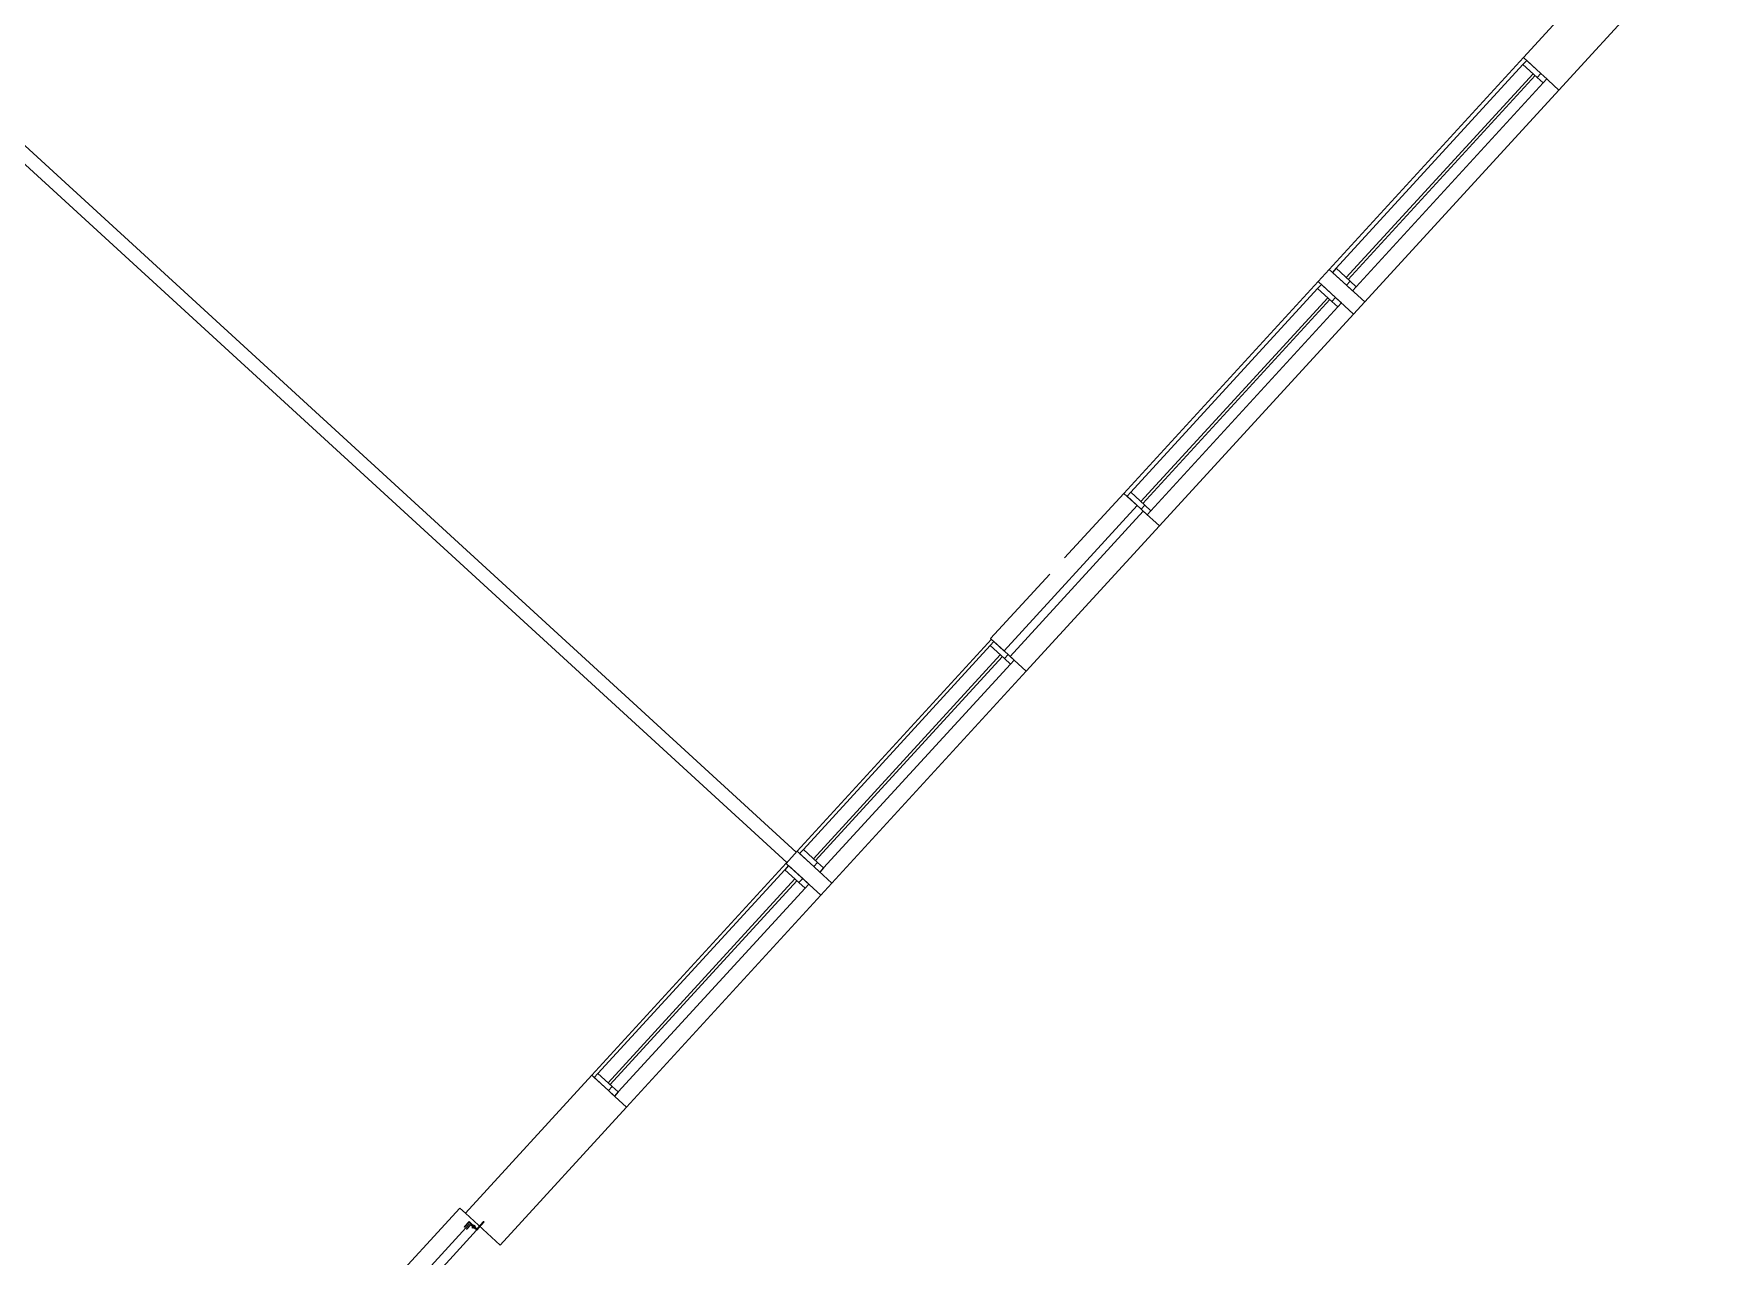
# Model space of a CAD drawing. Header units: inches. Extents: x -2 to 15026, y -1056 to 7065.
# Drawn here: x 5058 to 5671, y 3647 to 4093 of the extents above; entities that cross this region are included whole.
import ezdxf

# ---------------------------------------------------------------- set-up
doc = ezdxf.new("R2010")
doc.units = ezdxf.units.IN
doc.header["$LTSCALE"] = 48
doc.header["$MEASUREMENT"] = 0
for name, color, linetype in [('A-DOOR', 5, 'CONTINUOUS'), ('A-GLAZ', 1, 'CONTINUOUS'), ('A-GLAZ-DETL', 5, 'CONTINUOUS'), ('A-WALL', 7, 'CONTINUOUS'), ('A-WALL-SILL', 3, 'CONTINUOUS')]:
    doc.layers.add(name, color=color, linetype=linetype)

msp = doc.modelspace()

# ---------------------------------------------------------------- linework, layer by layer
at = {"layer": 'A-DOOR', "linetype": 'Continuous'}
for p, q in [((5213.23, 3664.35), (5145.26, 3590.17)), ((5216.74, 3658.56), (5149.35, 3585.01)), ((5215.27, 3662.49), (5213.23, 3664.35)), ((5216.66, 3659.46), (5214.83, 3657.47)), ((5215.07, 3657.48), (5216.55, 3659.09)), ((5217.23, 3658.36), (5215.71, 3656.7)), ((5219.15, 3657.17), (5216.66, 3659.46)), ((5216.79, 3659.1), (5217.96, 3658.04)), ((5217.6, 3658.02), (5217.23, 3658.36)), ((5219.45, 3656.33), (5222.15, 3659.28)), ((5221.79, 3659.27), (5219.6, 3656.87)), ((5147.79, 3578.13), (5220.61, 3657.6)), ((5215.91, 3656.71), (5217.15, 3658.06)), ((5217.35, 3658.06), (5218.69, 3656.83)), ((5217.6, 3658.02), (5218.89, 3656.84)), ((5217.78, 3657.33), (5217.95, 3657.51)), ((5218.19, 3656.96), (5217.78, 3657.33)), ((5217.81, 3657.14), (5218.06, 3657.41)), ((5218, 3656.97), (5217.81, 3657.14)), ((5217.96, 3658.04), (5218.91, 3657.16)), ((5218, 3656.97), (5218.24, 3657.24)), ((5218.19, 3656.96), (5218.36, 3657.14)), ((5218.5, 3658.11), (5218.33, 3657.92)), ((5218.61, 3658.01), (5218.44, 3657.82)), ((5218.9, 3657.74), (5218.5, 3658.11)), ((5218.79, 3657.84), (5218.62, 3657.65)), ((5218.9, 3657.74), (5218.73, 3657.55)), ((5218.89, 3656.84), (5219.45, 3656.33)), ((5219.25, 3656.85), (5218.91, 3657.16))]:
    msp.add_line(p, q, dxfattribs=at)
for centre, radius, start, end in [((5216.68, 3658.98), 0.169, 47.5, 137.5), ((5221.98, 3659.1), 0.25, 47.5, 137.5), ((5214.95, 3657.59), 0.169, 227.5, 317.5), ((5215.81, 3656.8), 0.141, 227.5, 317.5), ((5217.25, 3657.96), 0.141, 47.5, 137.5), ((5217.79, 3657.85), 0.25, 47.5, 137.5), ((5218.79, 3656.93), 0.141, 227.5, 317.5), ((5219.02, 3657.29), 0.169, 227.5, 317.5), ((5219.41, 3657.04), 0.25, 227.5, 317.5)]:
    msp.add_arc(centre, radius, start, end, dxfattribs=at)
at = {"layer": 'A-GLAZ', "linetype": 'Continuous'}
for p, q in [((5533.27, 4007.69), (5601.5, 4082.15)), ((5605.19, 4078.77), (5536.96, 4004.31)), ((5605.93, 4078.1), (5537.69, 4003.63)), ((5540.64, 4000.93), (5608.88, 4075.4)), ((5458.28, 3925.85), (5526.51, 4000.31)), ((5530.2, 3996.94), (5461.97, 3922.47)), ((5530.94, 3996.26), (5462.7, 3921.8)), ((5465.65, 3919.09), (5533.89, 3993.56)), ((5338.7, 3795.35), (5406.93, 3869.82)), ((5410.62, 3866.44), (5342.39, 3791.97)), ((5411.36, 3865.76), (5343.12, 3791.3)), ((5346.07, 3788.6), (5414.31, 3863.06)), ((5263.71, 3713.51), (5331.94, 3787.98)), ((5335.63, 3784.6), (5267.4, 3710.14)), ((5336.37, 3783.93), (5268.13, 3709.46)), ((5271.08, 3706.76), (5339.32, 3781.22))]:
    msp.add_line(p, q, dxfattribs=at)
at = {"layer": 'A-GLAZ-DETL', "linetype": 'Continuous'}
for p, q in [((5602.86, 4083.63), (5601.5, 4082.15)), ((5601.5, 4082.15), (5606.67, 4077.42)), ((5608.02, 4078.9), (5602.86, 4083.63)), ((5606.67, 4077.42), (5608.02, 4078.9)), ((5606.67, 4077.42), (5608.02, 4078.9)), ((5608.88, 4075.4), (5606.67, 4077.42)), ((5608.02, 4078.9), (5610.23, 4076.87)), ((5610.23, 4076.87), (5608.88, 4075.4)), ((5533.27, 4007.69), (5531.92, 4006.21)), ((5531.92, 4006.21), (5537.08, 4001.48)), ((5538.43, 4002.96), (5533.27, 4007.69)), ((5537.08, 4001.48), (5538.43, 4002.96)), ((5537.08, 4001.48), (5538.43, 4002.96)), ((5538.43, 4002.96), (5540.64, 4000.93)), ((5527.87, 4001.79), (5526.51, 4000.31)), ((5526.51, 4000.31), (5531.67, 3995.59)), ((5533.03, 3997.06), (5527.87, 4001.79)), ((5531.67, 3995.59), (5533.03, 3997.06)), ((5531.67, 3995.59), (5533.03, 3997.06)), ((5533.03, 3997.06), (5535.24, 3995.03)), ((5539.29, 3999.46), (5537.08, 4001.48)), ((5540.64, 4000.93), (5539.29, 3999.46)), ((5533.89, 3993.56), (5531.67, 3995.59)), ((5535.24, 3995.03), (5533.89, 3993.56)), ((5458.28, 3925.85), (5456.93, 3924.38)), ((5458.28, 3925.85), (5456.93, 3924.38)), ((5456.93, 3924.38), (5462.09, 3919.65)), ((5456.93, 3924.38), (5462.09, 3919.65)), ((5463.44, 3921.12), (5458.28, 3925.85)), ((5463.44, 3921.12), (5458.28, 3925.85)), ((5462.09, 3919.65), (5463.44, 3921.12)), ((5462.09, 3919.65), (5463.44, 3921.12)), ((5462.09, 3919.65), (5463.44, 3921.12)), ((5462.09, 3919.65), (5463.44, 3921.12)), ((5464.3, 3917.62), (5462.09, 3919.65)), ((5464.3, 3917.62), (5462.09, 3919.65)), ((5463.44, 3921.12), (5465.65, 3919.09)), ((5463.44, 3921.12), (5465.65, 3919.09)), ((5465.65, 3919.09), (5464.3, 3917.62)), ((5465.65, 3919.09), (5464.3, 3917.62)), ((5408.29, 3871.29), (5406.93, 3869.82)), ((5406.93, 3869.82), (5412.1, 3865.09)), ((5413.45, 3866.56), (5408.29, 3871.29)), ((5412.1, 3865.09), (5413.45, 3866.56)), ((5412.1, 3865.09), (5413.45, 3866.56)), ((5414.31, 3863.06), (5412.1, 3865.09)), ((5413.45, 3866.56), (5415.66, 3864.54)), ((5415.66, 3864.54), (5414.31, 3863.06)), ((5338.7, 3795.35), (5337.35, 3793.88)), ((5337.35, 3793.88), (5342.51, 3789.15)), ((5343.86, 3790.62), (5338.7, 3795.35)), ((5333.3, 3789.45), (5331.94, 3787.98)), ((5331.94, 3787.98), (5337.1, 3783.25)), ((5338.46, 3784.72), (5333.3, 3789.45)), ((5342.51, 3789.15), (5343.86, 3790.62)), ((5342.51, 3789.15), (5343.86, 3790.62)), ((5344.72, 3787.12), (5342.51, 3789.15)), ((5343.86, 3790.62), (5346.07, 3788.6)), ((5346.07, 3788.6), (5344.72, 3787.12)), ((5337.1, 3783.25), (5338.46, 3784.72)), ((5337.1, 3783.25), (5338.46, 3784.72)), ((5339.32, 3781.22), (5337.1, 3783.25)), ((5338.46, 3784.72), (5340.67, 3782.7)), ((5340.67, 3782.7), (5339.32, 3781.22)), ((5263.71, 3713.51), (5262.36, 3712.04)), ((5263.71, 3713.51), (5262.36, 3712.04)), ((5268.87, 3708.78), (5263.71, 3713.51)), ((5268.87, 3708.78), (5263.71, 3713.51)), ((5262.36, 3712.04), (5267.52, 3707.31)), ((5262.36, 3712.04), (5267.52, 3707.31)), ((5267.52, 3707.31), (5268.87, 3708.78)), ((5267.52, 3707.31), (5268.87, 3708.78)), ((5267.52, 3707.31), (5268.87, 3708.78)), ((5267.52, 3707.31), (5268.87, 3708.78)), ((5268.87, 3708.78), (5271.08, 3706.76)), ((5268.87, 3708.78), (5271.08, 3706.76)), ((5269.73, 3705.28), (5267.52, 3707.31)), ((5269.73, 3705.28), (5267.52, 3707.31)), ((5271.08, 3706.76), (5269.73, 3705.28)), ((5271.08, 3706.76), (5269.73, 3705.28))]:
    msp.add_line(p, q, dxfattribs=at)
at = {"layer": 'A-WALL', "linetype": 'Continuous'}
for p, q in [((5336.09, 3794.35), (4757.51, 4324.52)), ((5332.72, 3790.66), (4754.13, 4320.84)), ((5614.65, 4072.82), (5671.4, 4134.75)), ((5601.66, 4084.72), (5617.87, 4102.42)), ((5606.54, 4080.25), (5601.66, 4084.73)), ((5608.75, 4078.22), (5614.65, 4072.82)), ((5526.67, 4002.89), (5530.72, 4007.31)), ((5526.67, 4002.89), (5539.66, 3990.98)), ((5543.72, 3995.4), (5530.72, 4007.31)), ((5539.66, 3990.98), (5543.72, 3995.4)), ((5434.11, 3901.88), (5455.73, 3925.47)), ((5455.73, 3925.47), (5460.61, 3921)), ((5411.98, 3867.92), (5460.61, 3921)), ((5414.18, 3865.89), (5462.83, 3918.97)), ((5468.72, 3913.57), (5462.83, 3918.97)), ((5420.08, 3860.48), (5468.72, 3913.57)), ((5407.09, 3872.39), (5428.71, 3895.98)), ((5411.97, 3867.91), (5407.09, 3872.4)), ((5414.18, 3865.89), (5420.08, 3860.48)), ((5332.38, 3790.29), (5336.43, 3794.72)), ((5349.15, 3783.07), (5336.43, 3794.72)), ((5332.38, 3790.29), (5345.09, 3778.64)), ((5345.09, 3778.64), (5349.15, 3783.07)), ((5215.27, 3662.49), (5261.45, 3712.89)), ((5266.33, 3708.41), (5261.46, 3712.9)), ((5227.96, 3650.82), (5274.15, 3701.23)), ((5274.15, 3701.23), (5268.54, 3706.38)), ((5227.96, 3650.82), (5215.27, 3662.49))]:
    msp.add_line(p, q, dxfattribs=at)
at = {"layer": 'A-WALL-SILL', "linetype": 'Continuous'}
for p, q in [((5530.72, 4007.31), (5601.66, 4084.72)), ((5543.72, 3995.4), (5614.65, 4072.82)), ((5455.73, 3925.47), (5526.67, 4002.89)), ((5468.72, 3913.57), (5539.66, 3990.98)), ((5336.44, 3794.73), (5407.38, 3872.14)), ((5349.15, 3783.07), (5420.08, 3860.48)), ((5261.45, 3712.89), (5332.39, 3790.3)), ((5274.15, 3701.23), (5345.09, 3778.64))]:
    msp.add_line(p, q, dxfattribs=at)

doc.saveas('drawing.dxf')
